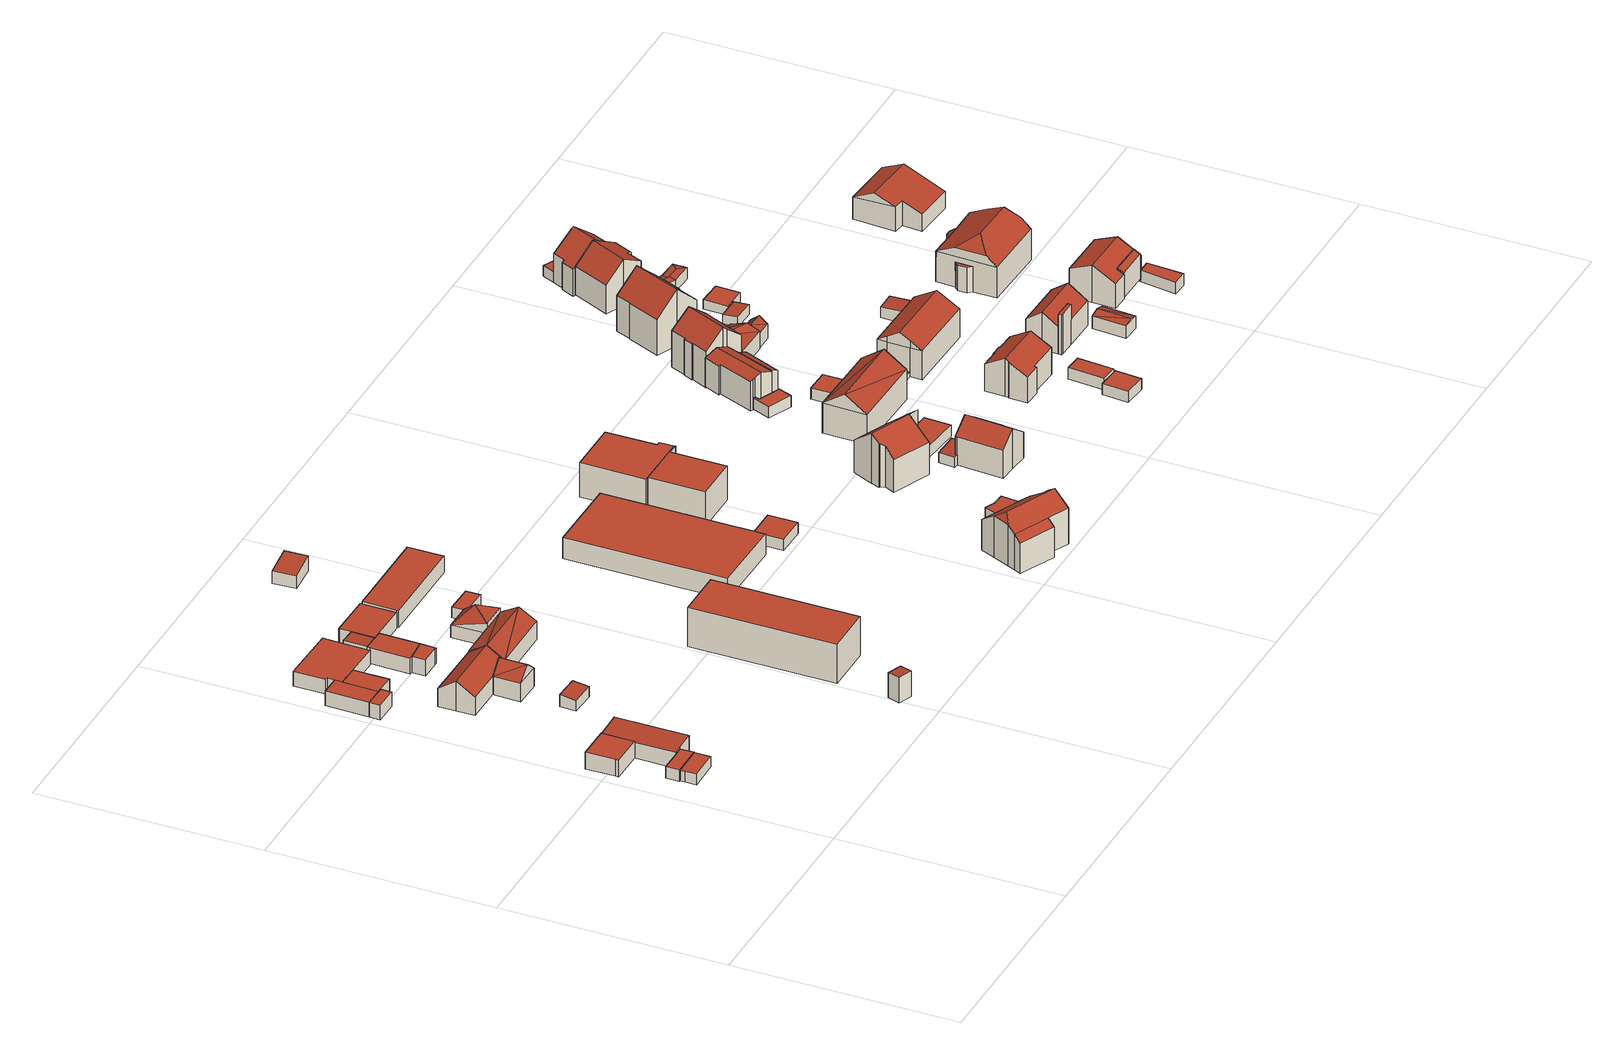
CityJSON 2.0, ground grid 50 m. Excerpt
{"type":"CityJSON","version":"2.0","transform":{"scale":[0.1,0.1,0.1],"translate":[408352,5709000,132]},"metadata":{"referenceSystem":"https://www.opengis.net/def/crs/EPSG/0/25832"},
"CityObjects":{
"building1":{"type":"Building","attributes":{"Gemeindeschluessel":"05978036","Geometrietyp2DReferenz":"3000","function":"31001_2460","roofType":"1000","measuredHeight":2.47},"geometry":[{"type":"MultiSurface","lod":"2","boundaries":[[[0,1,2,3]],[[1,4,5,2]],[[4,6,7,5]],[[6,8,9,7]],[[8,0,3,9]],[[8,6,4,1,0]],[[3,2,5,7,9]]],"semantics":{"surfaces":[{"type":"WallSurface"},{"type":"RoofSurface"},{"type":"GroundSurface"}],"values":[0,0,0,0,0,1,2]}}]},
"building2":{"type":"Building","attributes":{"Gemeindeschluessel":"05978036","Geometrietyp2DReferenz":"3000","function":"31001_2460","roofType":"1000","measuredHeight":2.62},"geometry":[{"type":"MultiSurface","lod":"2","boundaries":[[[10,11,12,13]],[[11,14,15,12]],[[14,16,17,15]],[[16,18,19,17]],[[18,10,13,19]],[[18,16,14,11,10]],[[13,12,15,17,19]]],"semantics":{"surfaces":[{"type":"WallSurface"},{"type":"RoofSurface"},{"type":"GroundSurface"}],"values":[0,0,0,0,0,1,2]}}]},
"building3":{"type":"Building","attributes":{"Gemeindeschluessel":"05978036","Geometrietyp2DReferenz":"3000","function":"31001_1000"},"children":["building3-1","building3-2"]},
"building3-1":{"type":"BuildingPart","attributes":{"roofType":"1000","measuredHeight":3.92},"parents":["building3"],"geometry":[{"type":"MultiSurface","lod":"2","boundaries":[[[20,21,22,23,24]],[[21,25,26,22]],[[25,27,28,26]],[[27,29,30,31,28]],[[27,25,21,20,29]],[[31,23,22,26,28]],[[24,30,29,20]],[[24,23,31,30]]],"semantics":{"surfaces":[{"type":"WallSurface"},{"type":"RoofSurface"},{"type":"GroundSurface"},{"type":"ClosureSurface"}],"values":[0,0,0,0,1,2,0,3]}}]},
"building3-2":{"type":"BuildingPart","attributes":{"roofType":"2100","measuredHeight":4.04},"parents":["building3"],"geometry":[{"type":"MultiSurface","lod":"2","boundaries":[[[32,33,34,35]],[[33,36,37,34]],[[36,38,39,37]],[[38,24,23,39]],[[30,32,35,31]],[[30,24,38,36,33,32]],[[35,34,37,39,23,31]],[[31,23,24,30]]],"semantics":{"surfaces":[{"type":"WallSurface"},{"type":"RoofSurface"},{"type":"GroundSurface"},{"type":"ClosureSurface"}],"values":[0,0,0,0,0,1,2,3]}}]},
"building4":{"type":"Building","attributes":{"Gemeindeschluessel":"05978036","Geometrietyp2DReferenz":"3000","function":"31001_2460","roofType":"2100","measuredHeight":2.76},"geometry":[{"type":"MultiSurface","lod":"2","boundaries":[[[40,41,42,43]],[[41,44,45,42]],[[44,46,47,45]],[[46,40,43,47]],[[46,44,41,40]],[[43,42,45,47]]],"semantics":{"surfaces":[{"type":"WallSurface"},{"type":"RoofSurface"},{"type":"GroundSurface"}],"values":[0,0,0,0,1,2]}}]},
"building5":{"type":"Building","attributes":{"Gemeindeschluessel":"05978036","Geometrietyp2DReferenz":"3000","function":"31001_1000"},"children":["building5-1","building5-2"]},
"building5-1":{"type":"BuildingPart","attributes":{"roofType":"3100","measuredHeight":6.87},"parents":["building5"],"geometry":[{"type":"MultiSurface","lod":"2","boundaries":[[[48,49,50,51]],[[49,52,53,50]],[[52,54,55,53]],[[54,56,57,55]],[[56,58,59,57]],[[60,48,51,61]],[[56,54,52,49]],[[49,48,60,58,56]],[[51,50,53,55,57,59,61]],[[60,61,59,58]]],"semantics":{"surfaces":[{"type":"WallSurface"},{"type":"RoofSurface"},{"type":"GroundSurface"},{"type":"ClosureSurface"}],"values":[0,0,0,0,0,0,1,1,2,3]}}]},
"building5-2":{"type":"BuildingPart","attributes":{"roofType":"3100","measuredHeight":6.9},"parents":["building5"],"geometry":[{"type":"MultiSurface","lod":"2","boundaries":[[[62,63,64,59,58]],[[63,65,66,64]],[[65,67,60,61,66]],[[65,63,68]],[[62,67,69]],[[69,63,62]],[[63,69,68]],[[67,68,69]],[[68,67,65]],[[59,64,66,61]],[[58,60,67,62]],[[58,59,61,60]]],"semantics":{"surfaces":[{"type":"WallSurface"},{"type":"RoofSurface"},{"type":"GroundSurface"},{"type":"ClosureSurface"}],"values":[0,0,0,0,0,1,1,1,1,2,0,3]}}]},
"building6":{"type":"Building","attributes":{"Gemeindeschluessel":"05978036","Geometrietyp2DReferenz":"3000","function":"31001_1000"},"children":["building6-1","building6-2","building6-3","building6-4"]},
"building6-1":{"type":"BuildingPart","attributes":{"roofType":"1000","measuredHeight":3.43},"parents":["building6"],"geometry":[{"type":"MultiSurface","lod":"2","boundaries":[[[70,71,72,73]],[[71,74,75,72]],[[76,77,74,71,70]],[[73,72,75,78,79]],[[78,75,74,77]],[[79,78,77,76]],[[73,79,76,70]]],"semantics":{"surfaces":[{"type":"WallSurface"},{"type":"RoofSurface"},{"type":"GroundSurface"},{"type":"ClosureSurface"}],"values":[0,0,1,2,3,3,3]}}]},
"building6-2":{"type":"BuildingPart","attributes":{"roofType":"1000","measuredHeight":3.48},"parents":["building6"],"geometry":[{"type":"MultiSurface","lod":"2","boundaries":[[[80,81,75,74]],[[80,82,83,81]],[[82,84,85,83]],[[84,82,80,74]],[[75,81,83,85,78]],[[77,84,74]],[[74,75,78,77]],[[78,85,84,77]]],"semantics":{"surfaces":[{"type":"WallSurface"},{"type":"RoofSurface"},{"type":"GroundSurface"},{"type":"ClosureSurface"}],"values":[0,0,0,1,2,0,3,3]}}]},
"building6-3":{"type":"BuildingPart","attributes":{"roofType":"1000","measuredHeight":3.46},"parents":["building6"],"geometry":[{"type":"MultiSurface","lod":"2","boundaries":[[[84,86,87,85]],[[86,88,89,87]],[[88,86,84,77]],[[78,85,87,89,79]],[[78,77,84,85]],[[76,88,77]],[[77,78,79,76]],[[79,89,88,76]]],"semantics":{"surfaces":[{"type":"WallSurface"},{"type":"RoofSurface"},{"type":"GroundSurface"},{"type":"ClosureSurface"}],"values":[0,0,1,2,3,0,3,3]}}]},
"building6-4":{"type":"BuildingPart","attributes":{"roofType":"1000","measuredHeight":3.44},"parents":["building6"],"geometry":[{"type":"MultiSurface","lod":"2","boundaries":[[[88,90,91,89]],[[90,92,93,91]],[[92,94,95,93]],[[94,96,97,95]],[[96,98,99,97]],[[98,100,101,99]],[[100,70,73,101]],[[76,70,100,98,96,94,92,90,88]],[[89,91,93,95,97,99,101,73,79]],[[76,79,73,70]],[[79,76,88,89]]],"semantics":{"surfaces":[{"type":"WallSurface"},{"type":"RoofSurface"},{"type":"GroundSurface"},{"type":"ClosureSurface"}],"values":[0,0,0,0,0,0,0,1,2,3,3]}}]},
"building7":{"type":"Building","attributes":{"Gemeindeschluessel":"05978036","Geometrietyp2DReferenz":"3000","function":"31001_9998","roofType":"2100","measuredHeight":6},"geometry":[{"type":"MultiSurface","lod":"2","boundaries":[[[102,103,104,105]],[[103,106,107,104]],[[106,108,109,107]],[[108,102,105,109]],[[108,106,103,102]],[[105,104,107,109]]],"semantics":{"surfaces":[{"type":"WallSurface"},{"type":"RoofSurface"},{"type":"GroundSurface"}],"values":[0,0,0,0,1,2]}}]},
"building8":{"type":"Building","attributes":{"Gemeindeschluessel":"05978036","Geometrietyp2DReferenz":"3000","function":"31001_1000"},"children":["building8-1","building8-2","building8-3","building8-4"]},
"building8-1":{"type":"BuildingPart","attributes":{"roofType":"1000","measuredHeight":3.66},"parents":["building8"],"geometry":[{"type":"MultiSurface","lod":"2","boundaries":[[[110,111,112,113]],[[114,115,116,117]],[[114,118,119,115]],[[118,120,121,119]],[[120,118,114,117,111,110,122,123]],[[113,112,116,115,119,121,124]],[[117,116,112,111]],[[125,123,122]],[[124,121,120,123,125]],[[113,124,125,122,110]]],"semantics":{"surfaces":[{"type":"WallSurface"},{"type":"RoofSurface"},{"type":"GroundSurface"},{"type":"ClosureSurface"}],"values":[0,0,0,0,1,2,3,0,3,3]}}]},
"building8-2":{"type":"BuildingPart","attributes":{"roofType":"2100","measuredHeight":3.72},"parents":["building8"],"geometry":[{"type":"MultiSurface","lod":"2","boundaries":[[[126,127,128,121,120]],[[127,129,130,128]],[[129,127,126,123,125]],[[124,121,128,130]],[[120,123,126]],[[121,124,125,123,120]],[[124,130,129,125]]],"semantics":{"surfaces":[{"type":"WallSurface"},{"type":"RoofSurface"},{"type":"GroundSurface"},{"type":"ClosureSurface"}],"values":[0,0,1,2,0,3,3]}}]},
"building8-3":{"type":"BuildingPart","attributes":{"roofType":"1000","measuredHeight":3.66},"parents":["building8"],"geometry":[{"type":"MultiSurface","lod":"2","boundaries":[[[131,132,133,134]],[[132,135,136,133]],[[135,137,138,136]],[[137,110,113,138]],[[139,131,134,130,129]],[[139,122,110,137,135,132,131]],[[134,133,136,138,113,124,130]],[[110,122,125,124,113]],[[129,125,122,139]],[[129,130,124,125]]],"semantics":{"surfaces":[{"type":"WallSurface"},{"type":"RoofSurface"},{"type":"GroundSurface"},{"type":"ClosureSurface"}],"values":[0,0,0,0,0,1,2,3,0,3]}}]},
"building8-4":{"type":"BuildingPart","attributes":{"roofType":"1000","measuredHeight":3.63},"parents":["building8"],"geometry":[{"type":"MultiSurface","lod":"2","boundaries":[[[140,141,142,143]],[[141,144,145,142]],[[144,117,116,145]],[[111,140,143,112]],[[111,117,144,141,140]],[[143,142,145,116,112]],[[112,116,117,111]]],"semantics":{"surfaces":[{"type":"WallSurface"},{"type":"RoofSurface"},{"type":"GroundSurface"},{"type":"ClosureSurface"}],"values":[0,0,0,0,1,2,3]}}]},
"building9":{"type":"Building","attributes":{"Gemeindeschluessel":"05978036","Geometrietyp2DReferenz":"3000","function":"31001_1000"},"children":["building9-1","building9-2"]},
"building9-1":{"type":"BuildingPart","attributes":{"roofType":"4000","measuredHeight":6.93},"parents":["building9"],"geometry":[{"type":"MultiSurface","lod":"2","boundaries":[[[146,147,148,149]],[[147,150,151,148]],[[152,153,154,155]],[[153,146,149,154]],[[146,153,156]],[[157,158,146,156]],[[157,156,159]],[[153,159,156]],[[152,160,159,153]],[[147,158,157,161,150]],[[146,158,147]],[[149,148,151,155,154]],[[155,151,150,152]],[[159,160,161,157]],[[150,161,160,152]]],"semantics":{"surfaces":[{"type":"WallSurface"},{"type":"RoofSurface"},{"type":"GroundSurface"},{"type":"ClosureSurface"}],"values":[0,0,0,0,1,1,1,1,0,0,0,2,3,0,3]}}]},
"building9-2":{"type":"BuildingPart","attributes":{"roofType":"3100","measuredHeight":6.57},"parents":["building9"],"geometry":[{"type":"MultiSurface","lod":"2","boundaries":[[[161,162,163,151,150]],[[162,164,165,163]],[[164,166,167,165]],[[166,160,152,155,167]],[[168,169,161]],[[161,160,166,168]],[[164,162,169]],[[169,168,164]],[[161,169,162]],[[164,168,166]],[[155,151,163,165,167]],[[150,151,155,152]],[[150,152,160,161]]],"semantics":{"surfaces":[{"type":"WallSurface"},{"type":"RoofSurface"},{"type":"GroundSurface"},{"type":"ClosureSurface"}],"values":[0,0,0,0,1,1,1,1,0,0,2,3,3]}}]},
"building10":{"type":"Building","attributes":{"Gemeindeschluessel":"05978036","Geometrietyp2DReferenz":"3000","function":"31001_1000","roofType":"1000","measuredHeight":9.23},"geometry":[{"type":"MultiSurface","lod":"2","boundaries":[[[170,171,172,173]],[[171,174,175,172]],[[174,176,177,175]],[[176,170,173,177]],[[176,174,171,170]],[[173,172,175,177]]],"semantics":{"surfaces":[{"type":"WallSurface"},{"type":"RoofSurface"},{"type":"GroundSurface"}],"values":[0,0,0,0,1,2]}}]},
"building11":{"type":"Building","attributes":{"Gemeindeschluessel":"05978036","Geometrietyp2DReferenz":"3000","function":"31001_2460","roofType":"1000","measuredHeight":2.52},"geometry":[{"type":"MultiSurface","lod":"2","boundaries":[[[178,179,180,181]],[[179,182,183,180]],[[182,184,185,183]],[[184,186,187,185]],[[186,178,181,187]],[[186,184,182,179,178]],[[181,180,183,185,187]]],"semantics":{"surfaces":[{"type":"WallSurface"},{"type":"RoofSurface"},{"type":"GroundSurface"}],"values":[0,0,0,0,0,1,2]}}]},
"building12":{"type":"Building","attributes":{"Gemeindeschluessel":"05978036","Geometrietyp2DReferenz":"3000","function":"31001_1000","roofType":"1000","measuredHeight":3.89},"geometry":[{"type":"MultiSurface","lod":"2","boundaries":[[[188,189,190,191]],[[189,192,193,190]],[[192,194,195,193]],[[194,196,197,195]],[[196,188,191,197]],[[196,194,192,189,188]],[[191,190,193,195,197]]],"semantics":{"surfaces":[{"type":"WallSurface"},{"type":"RoofSurface"},{"type":"GroundSurface"}],"values":[0,0,0,0,0,1,2]}}]},
"building13":{"type":"Building","attributes":{"Gemeindeschluessel":"05978036","Geometrietyp2DReferenz":"3000","function":"31001_2500","roofType":"2100","measuredHeight":3.65},"geometry":[{"type":"MultiSurface","lod":"2","boundaries":[[[198,199,200,201]],[[199,202,203,200]],[[202,204,205,203]],[[204,198,201,205]],[[204,202,199,198]],[[201,200,203,205]]],"semantics":{"surfaces":[{"type":"WallSurface"},{"type":"RoofSurface"},{"type":"GroundSurface"}],"values":[0,0,0,0,1,2]}}]},
"building14":{"type":"Building","attributes":{"Gemeindeschluessel":"05978036","Geometrietyp2DReferenz":"3000","function":"31001_1000","roofType":"1000","measuredHeight":4.84},"geometry":[{"type":"MultiSurface","lod":"2","boundaries":[[[206,207,208,209]],[[207,210,211,208]],[[210,212,213,211]],[[212,206,209,213]],[[212,210,207,206]],[[209,208,211,213]]],"semantics":{"surfaces":[{"type":"WallSurface"},{"type":"RoofSurface"},{"type":"GroundSurface"}],"values":[0,0,0,0,1,2]}}]},
"building15":{"type":"Building","attributes":{"Gemeindeschluessel":"05978036","Geometrietyp2DReferenz":"3000","function":"31001_2460","roofType":"1000","measuredHeight":2.6},"geometry":[{"type":"MultiSurface","lod":"2","boundaries":[[[214,215,216,217]],[[215,218,219,216]],[[218,220,221,219]],[[220,214,217,221]],[[220,218,215,214]],[[217,216,219,221]]],"semantics":{"surfaces":[{"type":"WallSurface"},{"type":"RoofSurface"},{"type":"GroundSurface"}],"values":[0,0,0,0,1,2]}}]},
"building16":{"type":"Building","attributes":{"Gemeindeschluessel":"05978036","Geometrietyp2DReferenz":"3000","function":"31001_1000"},"children":["building16-1","building16-2"]},
"building16-1":{"type":"BuildingPart","attributes":{"roofType":"2100","measuredHeight":8.38},"parents":["building16"],"geometry":[{"type":"MultiSurface","lod":"2","boundaries":[[[222,223,224,225]],[[226,227,228,229]],[[227,222,225,228]],[[227,226,223,222]],[[225,224,229,228]],[[226,229,224,223]]],"semantics":{"surfaces":[{"type":"WallSurface"},{"type":"RoofSurface"},{"type":"GroundSurface"},{"type":"ClosureSurface"}],"values":[0,0,0,1,2,3]}}]},
"building16-2":{"type":"BuildingPart","attributes":{"roofType":"9999","measuredHeight":11.15},"parents":["building16"],"geometry":[{"type":"MultiSurface","lod":"2","boundaries":[[[230,231,232,233]],[[231,234,235,232]],[[234,236,237,235]],[[236,238,239,237]],[[238,240,241,239]],[[240,242,243,241]],[[242,244,245,243]],[[244,226,229,245]],[[246,247,224,223]],[[246,248,249,247]],[[248,250,251,249]],[[250,252,253,251]],[[252,230,233,253]],[[248,246,254]],[[246,223,226,244,242,254]],[[242,240,238,236,234,231,230,252,250,248,254]],[[233,232,235,237,239,241,243,245,229,224,247,249,251,253]],[[223,224,229,226]]],"semantics":{"surfaces":[{"type":"WallSurface"},{"type":"RoofSurface"},{"type":"GroundSurface"},{"type":"ClosureSurface"}],"values":[0,0,0,0,0,0,0,0,0,0,0,0,0,1,1,1,2,3]}}]},
"building17":{"type":"Building","attributes":{"Gemeindeschluessel":"05978036","Geometrietyp2DReferenz":"3000","function":"31001_2460","roofType":"1000","measuredHeight":2.71},"geometry":[{"type":"MultiSurface","lod":"2","boundaries":[[[255,256,257,258]],[[256,259,260,257]],[[259,261,262,260]],[[261,263,264,262]],[[263,255,258,264]],[[263,261,259,256,255]],[[258,257,260,262,264]]],"semantics":{"surfaces":[{"type":"WallSurface"},{"type":"RoofSurface"},{"type":"GroundSurface"}],"values":[0,0,0,0,0,1,2]}}]},
"building18":{"type":"Building","attributes":{"Gemeindeschluessel":"05978036","Geometrietyp2DReferenz":"3000","function":"31001_2000"},"children":["building18-1","building18-2"]},
"building18-1":{"type":"BuildingPart","attributes":{"roofType":"1000","measuredHeight":8.06},"parents":["building18"],"geometry":[{"type":"MultiSurface","lod":"2","boundaries":[[[265,266,267,268]],[[266,269,270,267]],[[269,271,272,270]],[[271,273,274,272]],[[273,275,276,274]],[[273,271,269,266,265,275]],[[276,268,267,270,272,274]],[[268,276,275,265]]],"semantics":{"surfaces":[{"type":"WallSurface"},{"type":"RoofSurface"},{"type":"GroundSurface"},{"type":"ClosureSurface"}],"values":[0,0,0,0,0,1,2,3]}}]},
"building18-2":{"type":"BuildingPart","attributes":{"roofType":"1000","measuredHeight":8.06},"parents":["building18"],"geometry":[{"type":"MultiSurface","lod":"2","boundaries":[[[277,278,276,275]],[[277,279,280,278]],[[279,281,282,280]],[[281,283,284,282]],[[283,285,286,284]],[[285,265,268,286]],[[285,283,281,279,277,275,265]],[[268,276,278,280,282,284,286]],[[275,276,268,265]]],"semantics":{"surfaces":[{"type":"WallSurface"},{"type":"RoofSurface"},{"type":"GroundSurface"},{"type":"ClosureSurface"}],"values":[0,0,0,0,0,0,1,2,3]}}]},
"building19":{"type":"Building","attributes":{"Gemeindeschluessel":"05978036","Geometrietyp2DReferenz":"3000","function":"31001_1000"},"children":["building19-1","building19-2"]},
"building19-1":{"type":"BuildingPart","attributes":{"roofType":"3100","measuredHeight":11.64},"parents":["building19"],"geometry":[{"type":"MultiSurface","lod":"2","boundaries":[[[287,288,289,290,291]],[[288,292,293,289]],[[292,294,295,293]],[[294,296,297,295]],[[296,298,299,297]],[[298,300,301,299]],[[300,302,303,301]],[[302,304,305,303]],[[304,306,307,308,305]],[[302,300,298,296,294,292,288]],[[288,287,306,304,302]],[[290,289,293,295,297,299,301,303,305,308]],[[291,307,306,287]],[[291,290,308,307]]],"semantics":{"surfaces":[{"type":"WallSurface"},{"type":"RoofSurface"},{"type":"GroundSurface"},{"type":"ClosureSurface"}],"values":[0,0,0,0,0,0,0,0,0,1,1,2,0,3]}}]},
"building19-2":{"type":"BuildingPart","attributes":{"roofType":"2100","measuredHeight":10.87},"parents":["building19"],"geometry":[{"type":"MultiSurface","lod":"2","boundaries":[[[309,310,311,312]],[[310,291,290,311]],[[307,309,312,308]],[[307,291,310,309]],[[312,311,290,308]],[[307,308,290,291]]],"semantics":{"surfaces":[{"type":"WallSurface"},{"type":"RoofSurface"},{"type":"GroundSurface"},{"type":"ClosureSurface"}],"values":[0,0,0,1,2,3]}}]},
"building20":{"type":"Building","attributes":{"Gemeindeschluessel":"05978036","Geometrietyp2DReferenz":"3000","function":"31001_1000","roofType":"3100","measuredHeight":9.36},"geometry":[{"type":"MultiSurface","lod":"2","boundaries":[[[313,314,315,316]],[[314,317,318,315]],[[317,319,320,318]],[[319,321,322,320]],[[321,323,324,322]],[[323,325,326,324]],[[325,327,328,326]],[[327,329,330,328]],[[329,331,332,330]],[[331,313,316,332]],[[327,325,323,321,319,317,314]],[[314,313,331,329,327]],[[316,315,318,320,322,324,326,328,330,332]]],"semantics":{"surfaces":[{"type":"WallSurface"},{"type":"RoofSurface"},{"type":"GroundSurface"}],"values":[0,0,0,0,0,0,0,0,0,0,1,1,2]}}]},
"building21":{"type":"Building","attributes":{"Gemeindeschluessel":"05978036","Geometrietyp2DReferenz":"3000","function":"31001_2460","roofType":"2100","measuredHeight":2.54},"geometry":[{"type":"MultiSurface","lod":"2","boundaries":[[[333,334,335,332]],[[334,336,337,335]],[[336,338,339,337]],[[338,340,318,339]],[[340,341,316,318]],[[341,333,332,316]],[[341,340,338,336,334,333]],[[332,335,337,339,318,316]]],"semantics":{"surfaces":[{"type":"WallSurface"},{"type":"RoofSurface"},{"type":"GroundSurface"}],"values":[0,0,0,0,0,0,1,2]}}]},
"building22":{"type":"Building","attributes":{"Gemeindeschluessel":"05978036","Geometrietyp2DReferenz":"3000","function":"31001_2460","roofType":"1000","measuredHeight":2.72},"geometry":[{"type":"MultiSurface","lod":"2","boundaries":[[[342,343,344,345]],[[343,346,347,344]],[[346,348,349,347]],[[348,350,351,349]],[[350,342,345,351]],[[350,348,346,343,342]],[[345,344,347,349,351]]],"semantics":{"surfaces":[{"type":"WallSurface"},{"type":"RoofSurface"},{"type":"GroundSurface"}],"values":[0,0,0,0,0,1,2]}}]},
"building23":{"type":"Building","attributes":{"Gemeindeschluessel":"05978036","Geometrietyp2DReferenz":"3000","function":"31001_1000","roofType":"3100","measuredHeight":10.37},"geometry":[{"type":"MultiSurface","lod":"2","boundaries":[[[352,353,354,355]],[[353,356,357,354]],[[356,358,359,357]],[[358,352,355,359]],[[356,353,360]],[[352,358,361]],[[352,360,353]],[[360,352,361]],[[361,356,360]],[[356,361,358]],[[355,354,357,359]]],"semantics":{"surfaces":[{"type":"WallSurface"},{"type":"RoofSurface"},{"type":"GroundSurface"}],"values":[0,0,0,0,0,0,1,1,1,1,2]}}]},
"building24":{"type":"Building","attributes":{"Gemeindeschluessel":"05978036","Geometrietyp2DReferenz":"3000","function":"31001_2460","roofType":"1000","measuredHeight":2.6},"geometry":[{"type":"MultiSurface","lod":"2","boundaries":[[[362,363,364,365]],[[363,366,367,364]],[[366,368,369,367]],[[368,370,371,369]],[[370,372,373,371]],[[372,362,365,373]],[[372,370,368,366,363,362]],[[365,364,367,369,371,373]]],"semantics":{"surfaces":[{"type":"WallSurface"},{"type":"RoofSurface"},{"type":"GroundSurface"}],"values":[0,0,0,0,0,0,1,2]}}]},
"building25":{"type":"Building","attributes":{"Gemeindeschluessel":"05978036","Geometrietyp2DReferenz":"3000","function":"31001_1000"},"children":["building25-1","building25-2"]},
"building25-1":{"type":"BuildingPart","attributes":{"roofType":"3100","measuredHeight":7.83},"parents":["building25"],"geometry":[{"type":"MultiSurface","lod":"2","boundaries":[[[374,375,376,377]],[[375,378,379,376]],[[378,380,381,379]],[[380,382,383,381]],[[382,384,385,383]],[[384,386,387,385]],[[386,388,389,387]],[[388,390,391,389]],[[390,392,393,391]],[[392,394,395,393]],[[394,396,397,395]],[[392,390,388,386,384,382,380,378,375]],[[375,374,396,394,392]],[[377,376,379,381,383,385,387,389,391,393,395,397]],[[377,397,396,374]]],"semantics":{"surfaces":[{"type":"WallSurface"},{"type":"RoofSurface"},{"type":"GroundSurface"},{"type":"ClosureSurface"}],"values":[0,0,0,0,0,0,0,0,0,0,0,1,1,2,3]}}]},
"building25-2":{"type":"BuildingPart","attributes":{"roofType":"2100","measuredHeight":7.03},"parents":["building25"],"geometry":[{"type":"MultiSurface","lod":"2","boundaries":[[[398,399,400,397,396]],[[399,401,402,400]],[[401,403,404,402]],[[403,405,406,404]],[[405,407,374,377,406]],[[407,405,403,401,399,398]],[[397,400,402,404,406,377]],[[396,374,407,398]],[[396,397,377,374]]],"semantics":{"surfaces":[{"type":"WallSurface"},{"type":"RoofSurface"},{"type":"GroundSurface"},{"type":"ClosureSurface"}],"values":[0,0,0,0,0,1,2,0,3]}}]},
"building26":{"type":"Building","attributes":{"Gemeindeschluessel":"05978036","Geometrietyp2DReferenz":"3000","function":"31001_2460","roofType":"1000","measuredHeight":2.58},"geometry":[{"type":"MultiSurface","lod":"2","boundaries":[[[408,409,410,411]],[[409,412,413,410]],[[412,414,415,413]],[[414,408,411,415]],[[414,412,409,408]],[[411,410,413,415]]],"semantics":{"surfaces":[{"type":"WallSurface"},{"type":"RoofSurface"},{"type":"GroundSurface"}],"values":[0,0,0,0,1,2]}}]},
"building27":{"type":"Building","attributes":{"Gemeindeschluessel":"05978036","Geometrietyp2DReferenz":"3000","function":"31001_1000","roofType":"3100","measuredHeight":12.1},"geometry":[{"type":"MultiSurface","lod":"2","boundaries":[[[416,417,418,419]],[[417,420,421,418]],[[420,422,423,421]],[[422,424,425,423]],[[424,426,427,425]],[[426,428,429,427]],[[428,430,431,429]],[[430,432,433,431]],[[432,434,435,433]],[[434,436,437,435]],[[436,438,439,437]],[[438,416,419,439]],[[434,432,430,428,426,424,422,420]],[[420,417,416,438,436,434]],[[419,418,421,423,425,427,429,431,433,435,437,439]]],"semantics":{"surfaces":[{"type":"WallSurface"},{"type":"RoofSurface"},{"type":"GroundSurface"}],"values":[0,0,0,0,0,0,0,0,0,0,0,0,1,1,2]}}]},
"building28":{"type":"Building","attributes":{"Gemeindeschluessel":"05978036","Geometrietyp2DReferenz":"3000","function":"31001_2460","roofType":"1000","measuredHeight":2.6},"geometry":[{"type":"MultiSurface","lod":"2","boundaries":[[[440,441,442,443]],[[441,444,445,442]],[[444,446,447,445]],[[446,448,449,447]],[[448,440,443,449]],[[448,446,444,441,440]],[[443,442,445,447,449]]],"semantics":{"surfaces":[{"type":"WallSurface"},{"type":"RoofSurface"},{"type":"GroundSurface"}],"values":[0,0,0,0,0,1,2]}}]},
"building29":{"type":"Building","attributes":{"Gemeindeschluessel":"05978036","Geometrietyp2DReferenz":"3000","function":"31001_1000","roofType":"3100","measuredHeight":8.87},"geometry":[{"type":"MultiSurface","lod":"2","boundaries":[[[450,451,452,453]],[[451,454,455,452]],[[454,456,457,455]],[[456,458,459,457]],[[458,460,461,459]],[[460,462,463,461]],[[462,464,465,463]],[[464,466,467,465]],[[466,468,469,467]],[[468,470,471,469]],[[470,472,473,471]],[[472,474,475,473]],[[474,476,477,475]],[[476,450,453,477]],[[472,470,468,466,464,462,460,458]],[[458,456,454,451,450,476,474,472]],[[453,452,455,457,459,461,463,465,467,469,471,473,475,477]]],"semantics":{"surfaces":[{"type":"WallSurface"},{"type":"RoofSurface"},{"type":"GroundSurface"}],"values":[0,0,0,0,0,0,0,0,0,0,0,0,0,0,1,1,2]}}]},
"building30":{"type":"Building","attributes":{"Gemeindeschluessel":"05978036","Geometrietyp2DReferenz":"3000","function":"31001_2460","roofType":"1000","measuredHeight":2.65},"geometry":[{"type":"MultiSurface","lod":"2","boundaries":[[[478,479,480,481]],[[479,482,483,480]],[[482,484,485,483]],[[484,478,481,485]],[[484,482,479,478]],[[481,480,483,485]]],"semantics":{"surfaces":[{"type":"WallSurface"},{"type":"RoofSurface"},{"type":"GroundSurface"}],"values":[0,0,0,0,1,2]}}]},
"building31":{"type":"Building","attributes":{"Gemeindeschluessel":"05978036","Geometrietyp2DReferenz":"3000","function":"31001_1000","roofType":"5000","measuredHeight":5.41},"geometry":[{"type":"MultiSurface","lod":"2","boundaries":[[[486,487,488,439]],[[487,489,490,488]],[[489,491,492,490]],[[491,493,494,492]],[[493,495,496,494]],[[495,497,419,496]],[[497,486,439,419]],[[487,486,489]],[[489,498,499,491]],[[486,498,489]],[[498,486,500]],[[500,495,498]],[[495,500,497]],[[493,499,498,495]],[[491,499,493]],[[497,500,486]],[[439,488,490,492,494,496,419]]],"semantics":{"surfaces":[{"type":"WallSurface"},{"type":"RoofSurface"},{"type":"GroundSurface"}],"values":[0,0,0,0,0,0,0,1,1,1,1,1,1,0,0,0,2]}}]},
"building32":{"type":"Building","attributes":{"Gemeindeschluessel":"05978036","Geometrietyp2DReferenz":"3000","function":"31001_1000"},"children":["building32-1","building32-2"]},
"building32-1":{"type":"BuildingPart","attributes":{"roofType":"3100","measuredHeight":9.65},"parents":["building32"],"geometry":[{"type":"MultiSurface","lod":"2","boundaries":[[[501,502,503,504,505]],[[506,507,508,509,510]],[[507,511,512,508]],[[511,513,514,512]],[[513,501,505,514]],[[501,513,515,516,517]],[[511,507,518,516,515]],[[506,518,507]],[[502,517,516,518,506]],[[501,517,502]],[[515,513,511]],[[505,504,509,508,512,514]],[[510,503,502,506]],[[510,509,504,503]]],"semantics":{"surfaces":[{"type":"WallSurface"},{"type":"RoofSurface"},{"type":"GroundSurface"},{"type":"ClosureSurface"}],"values":[0,0,0,0,0,1,1,0,0,0,0,2,0,3]}}]},
"building32-2":{"type":"BuildingPart","attributes":{"roofType":"1000","measuredHeight":1.08},"parents":["building32"],"geometry":[{"type":"MultiSurface","lod":"2","boundaries":[[[519,510,509,520]],[[503,521,522,504]],[[521,519,520,522]],[[521,503,510,519]],[[520,509,504,522]],[[504,509,510,503]]],"semantics":{"surfaces":[{"type":"WallSurface"},{"type":"RoofSurface"},{"type":"GroundSurface"},{"type":"ClosureSurface"}],"values":[0,0,0,1,2,3]}}]},
"building33":{"type":"Building","attributes":{"Gemeindeschluessel":"05978036","Geometrietyp2DReferenz":"3000","function":"31001_1310","roofType":"3100","measuredHeight":4.95},"geometry":[{"type":"MultiSurface","lod":"2","boundaries":[[[523,524,525,526]],[[524,527,528,525]],[[527,529,530,528]],[[529,523,526,530]],[[527,524,531]],[[523,529,532]],[[523,531,524]],[[531,523,532]],[[532,527,531]],[[527,532,529]],[[526,525,528,530]]],"semantics":{"surfaces":[{"type":"WallSurface"},{"type":"RoofSurface"},{"type":"GroundSurface"}],"values":[0,0,0,0,0,0,1,1,1,1,2]}}]},
"building34":{"type":"Building","attributes":{"Gemeindeschluessel":"05978036","Geometrietyp2DReferenz":"3000","function":"31001_1000","roofType":"3100","measuredHeight":13.16},"geometry":[{"type":"MultiSurface","lod":"2","boundaries":[[[533,534,535,536]],[[534,537,538,535]],[[537,539,540,538]],[[539,541,542,540]],[[541,543,544,542]],[[543,545,546,544]],[[545,547,548,546]],[[547,549,550,548]],[[549,551,552,550]],[[551,533,536,552]],[[547,545,543,541,539,537]],[[537,534,533,551,549,547]],[[536,535,538,540,542,544,546,548,550,552]]],"semantics":{"surfaces":[{"type":"WallSurface"},{"type":"RoofSurface"},{"type":"GroundSurface"}],"values":[0,0,0,0,0,0,0,0,0,0,1,1,2]}}]},
"building35":{"type":"Building","attributes":{"Gemeindeschluessel":"05978036","Geometrietyp2DReferenz":"3000","function":"31001_2460","roofType":"2100","measuredHeight":2.47},"geometry":[{"type":"MultiSurface","lod":"2","boundaries":[[[553,554,555,556]],[[554,557,558,555]],[[557,559,560,558]],[[559,553,556,560]],[[559,557,554,553]],[[556,555,558,560]]],"semantics":{"surfaces":[{"type":"WallSurface"},{"type":"RoofSurface"},{"type":"GroundSurface"}],"values":[0,0,0,0,1,2]}}]},
"building36":{"type":"Building","attributes":{"Gemeindeschluessel":"05978036","Geometrietyp2DReferenz":"3000","function":"31001_1000"},"children":["building36-1","building36-2"]},
"building36-1":{"type":"BuildingPart","attributes":{"roofType":"3100","measuredHeight":8.7},"parents":["building36"],"geometry":[{"type":"MultiSurface","lod":"2","boundaries":[[[561,562,563,564]],[[562,565,566,563]],[[565,567,568,566]],[[567,569,570,568]],[[569,571,572,570]],[[571,573,574,572]],[[569,567,565,562]],[[562,561,575,573,571,569]],[[576,564,563,566,568,570,572,574]],[[564,576,575,561]],[[576,574,573,575]]],"semantics":{"surfaces":[{"type":"WallSurface"},{"type":"RoofSurface"},{"type":"GroundSurface"},{"type":"ClosureSurface"}],"values":[0,0,0,0,0,0,1,1,2,3,3]}}]},
"building36-2":{"type":"BuildingPart","attributes":{"roofType":"9999","measuredHeight":9.28},"parents":["building36"],"geometry":[{"type":"MultiSurface","lod":"2","boundaries":[[[577,578,579,580,581]],[[581,580,582,583]],[[580,579,561,564,582]],[[575,561,579,578]],[[573,575,578,577]],[[577,581,583,574,573]],[[575,576,564,561]],[[573,574,576,575]],[[583,582,564,576,574]]],"semantics":{"surfaces":[{"type":"RoofSurface"},{"type":"WallSurface"},{"type":"GroundSurface"}],"values":[0,1,1,1,1,1,1,1,2]}}]},
"building37":{"type":"Building","attributes":{"Gemeindeschluessel":"05978036","Geometrietyp2DReferenz":"3000","function":"31001_2460","roofType":"1000","measuredHeight":2.26},"geometry":[{"type":"MultiSurface","lod":"2","boundaries":[[[584,585,586,587]],[[585,588,589,586]],[[588,590,591,589]],[[590,584,587,591]],[[590,588,585,584]],[[587,586,589,591]]],"semantics":{"surfaces":[{"type":"WallSurface"},{"type":"RoofSurface"},{"type":"GroundSurface"}],"values":[0,0,0,0,1,2]}}]},
"building38":{"type":"Building","attributes":{"Gemeindeschluessel":"05978036","Geometrietyp2DReferenz":"3000","function":"31001_2460","roofType":"2100","measuredHeight":2.81},"geometry":[{"type":"MultiSurface","lod":"2","boundaries":[[[592,593,594,595]],[[593,596,597,594]],[[596,598,599,597]],[[598,592,595,599]],[[598,596,593,592]],[[595,594,597,599]]],"semantics":{"surfaces":[{"type":"WallSurface"},{"type":"RoofSurface"},{"type":"GroundSurface"}],"values":[0,0,0,0,1,2]}}]},
"building39":{"type":"Building","attributes":{"Gemeindeschluessel":"05978036","Geometrietyp2DReferenz":"3000","function":"31001_1000","roofType":"3100","measuredHeight":10.82},"geometry":[{"type":"MultiSurface","lod":"2","boundaries":[[[600,601,602,603]],[[601,604,605,602]],[[604,606,607,605]],[[606,608,609,607]],[[608,610,611,609]],[[610,612,613,611]],[[612,614,615,613]],[[614,600,603,615]],[[610,608,606,604,601,600]],[[600,614,612,610]],[[603,602,605,607,609,611,613,615]]],"semantics":{"surfaces":[{"type":"WallSurface"},{"type":"RoofSurface"},{"type":"GroundSurface"}],"values":[0,0,0,0,0,0,0,0,1,1,2]}}]},
"building40":{"type":"Building","attributes":{"Gemeindeschluessel":"05978036","Geometrietyp2DReferenz":"3000","function":"31001_2460","roofType":"3100","measuredHeight":3.51},"geometry":[{"type":"MultiSurface","lod":"2","boundaries":[[[616,617,618,619]],[[617,620,621,618]],[[620,622,623,621]],[[622,616,619,623]],[[620,617,624]],[[616,622,625]],[[625,617,616]],[[617,625,624]],[[622,624,625]],[[624,622,620]],[[619,618,621,623]]],"semantics":{"surfaces":[{"type":"WallSurface"},{"type":"RoofSurface"},{"type":"GroundSurface"}],"values":[0,0,0,0,0,0,1,1,1,1,2]}}]},
"building41":{"type":"Building","attributes":{"Gemeindeschluessel":"05978036","Geometrietyp2DReferenz":"3000","function":"31001_2460","roofType":"5000","measuredHeight":2.8},"geometry":[{"type":"MultiSurface","lod":"2","boundaries":[[[626,627,628,629]],[[627,630,631,628]],[[630,632,633,631]],[[632,634,635,633]],[[634,636,637,635]],[[636,626,629,637]],[[638,639,636,634]],[[638,634,632]],[[640,639,638,632,630]],[[641,640,630,627]],[[641,627,626]],[[639,640,641,626,636]],[[629,628,631,633,635,637]]],"semantics":{"surfaces":[{"type":"WallSurface"},{"type":"RoofSurface"},{"type":"GroundSurface"}],"values":[0,0,0,0,0,0,1,1,1,1,1,1,2]}}]},
"building42":{"type":"Building","attributes":{"Gemeindeschluessel":"05978036","Geometrietyp2DReferenz":"3000","function":"31001_1000"},"children":["building42-1","building42-2"]},
"building42-1":{"type":"BuildingPart","attributes":{"roofType":"3100","measuredHeight":10.92},"parents":["building42"],"geometry":[{"type":"MultiSurface","lod":"2","boundaries":[[[642,643,644,645]],[[643,646,647,644]],[[646,648,649,650,647]],[[651,652,653,654,655]],[[652,656,657,653]],[[656,658,659,657]],[[658,614,660,659]],[[614,661,662,660]],[[661,642,645,662]],[[658,656,652,651,663]],[[663,648,646,643,642,661,614,658]],[[645,644,647,650,664,654,653,657,659,660,662]],[[665,649,648,663]],[[664,650,649,665]],[[651,655,665,663]],[[664,665,655,654]]],"semantics":{"surfaces":[{"type":"WallSurface"},{"type":"RoofSurface"},{"type":"GroundSurface"},{"type":"ClosureSurface"}],"values":[0,0,0,0,0,0,0,0,0,1,1,2,0,3,0,3]}}]},
"building42-2":{"type":"BuildingPart","attributes":{"roofType":"1000","measuredHeight":3.69},"parents":["building42"],"geometry":[{"type":"MultiSurface","lod":"2","boundaries":[[[649,666,667,650]],[[666,668,669,667]],[[668,655,654,669]],[[655,668,666,649,665]],[[650,667,669,654,664]],[[650,664,665,649]],[[664,654,655,665]]],"semantics":{"surfaces":[{"type":"WallSurface"},{"type":"RoofSurface"},{"type":"GroundSurface"},{"type":"ClosureSurface"}],"values":[0,0,0,1,2,3,3]}}]},
"building43":{"type":"Building","attributes":{"Gemeindeschluessel":"05978036","Geometrietyp2DReferenz":"3000","function":"31001_2460","roofType":"1000","measuredHeight":2.51},"geometry":[{"type":"MultiSurface","lod":"2","boundaries":[[[670,671,647,650]],[[671,672,673,647]],[[672,674,675,673]],[[674,676,677,675]],[[676,678,679,677]],[[678,680,667,679]],[[680,670,650,667]],[[680,678,676,674,672,671,670]],[[650,647,673,675,677,679,667]]],"semantics":{"surfaces":[{"type":"WallSurface"},{"type":"RoofSurface"},{"type":"GroundSurface"}],"values":[0,0,0,0,0,0,0,1,2]}}]},
"building44":{"type":"Building","attributes":{"Gemeindeschluessel":"05978036","Geometrietyp2DReferenz":"3000","function":"31001_1000","roofType":"3100","measuredHeight":8.58},"geometry":[{"type":"MultiSurface","lod":"2","boundaries":[[[681,682,683,684]],[[682,685,686,683]],[[685,687,688,686]],[[687,689,690,688]],[[689,691,692,690]],[[691,693,694,692]],[[693,695,696,694]],[[695,697,698,696]],[[697,699,700,698]],[[699,681,684,700]],[[695,693,691,689]],[[689,687,685,682,681,699,697,695]],[[684,683,686,688,690,692,694,696,698,700]]],"semantics":{"surfaces":[{"type":"WallSurface"},{"type":"RoofSurface"},{"type":"GroundSurface"}],"values":[0,0,0,0,0,0,0,0,0,0,1,1,2]}}]},
"building45":{"type":"Building","attributes":{"Gemeindeschluessel":"05978036","Geometrietyp2DReferenz":"3000","function":"51009_1610","roofType":"2100","measuredHeight":6.62},"geometry":[{"type":"MultiSurface","lod":"2","boundaries":[[[701,702,703,704]],[[702,705,706,703]],[[705,707,708,706]],[[707,701,704,708]],[[707,705,702,701]],[[704,703,706,708]]],"semantics":{"surfaces":[{"type":"WallSurface"},{"type":"RoofSurface"},{"type":"GroundSurface"}],"values":[0,0,0,0,1,2]}}]},
"building46":{"type":"Building","attributes":{"Gemeindeschluessel":"05978036","Geometrietyp2DReferenz":"3000","function":"31001_1000"},"children":["building46-1","building46-2","building46-3","building46-4"]},
"building46-1":{"type":"BuildingPart","attributes":{"roofType":"3300","measuredHeight":12.45},"parents":["building46"],"geometry":[{"type":"MultiSurface","lod":"2","boundaries":[[[709,710,711,712]],[[709,713,714,715]],[[716,710,717,718]],[[715,714,719]],[[718,717,720]],[[713,721,722,716,718,720,719,714]],[[710,709,715,719,720,717]],[[723,724,725,726,727,728,712,711,729,730]],[[726,725,721,713]],[[724,723,716,722]],[[725,724,722,721]],[[712,728,731,732,727,726,713,709]],[[728,727,732,731]],[[723,730,733,734,729,711,710,716]],[[730,729,734,733]]],"semantics":{"surfaces":[{"type":"WallSurface"},{"type":"RoofSurface"},{"type":"GroundSurface"},{"type":"ClosureSurface"}],"values":[0,0,0,1,1,1,1,2,0,0,3,0,3,0,3]}}]},
"building46-2":{"type":"BuildingPart","attributes":{"roofType":"2100","measuredHeight":7.12},"parents":["building46"],"geometry":[{"type":"MultiSurface","lod":"2","boundaries":[[[722,735,736,724]],[[735,737,738,736]],[[737,721,725,738]],[[721,737,735,722]],[[724,736,738,725]],[[721,722,724,725]]],"semantics":{"surfaces":[{"type":"WallSurface"},{"type":"RoofSurface"},{"type":"GroundSurface"},{"type":"ClosureSurface"}],"values":[0,0,0,1,2,3]}}]},
"building46-3":{"type":"BuildingPart","attributes":{"roofType":"1000","measuredHeight":5.82},"parents":["building46"],"geometry":[{"type":"MultiSurface","lod":"2","boundaries":[[[734,739,740,729]],[[739,741,742,740]],[[741,733,730,742]],[[741,739,734,733]],[[730,729,740,742]],[[729,730,733,734]]],"semantics":{"surfaces":[{"type":"WallSurface"},{"type":"RoofSurface"},{"type":"GroundSurface"},{"type":"ClosureSurface"}],"values":[0,0,0,1,2,3]}}]},
"building46-4":{"type":"BuildingPart","attributes":{"roofType":"1000","measuredHeight":5.82},"parents":["building46"],"geometry":[{"type":"MultiSurface","lod":"2","boundaries":[[[732,743,744,727]],[[743,745,746,744]],[[745,731,728,746]],[[731,745,743,732]],[[727,744,746,728]],[[727,728,731,732]]],"semantics":{"surfaces":[{"type":"WallSurface"},{"type":"RoofSurface"},{"type":"GroundSurface"},{"type":"ClosureSurface"}],"values":[0,0,0,1,2,3]}}]},
"building47":{"type":"Building","attributes":{"Gemeindeschluessel":"05978036","Geometrietyp2DReferenz":"3000","function":"31001_2460","roofType":"1000","measuredHeight":2.72},"geometry":[{"type":"MultiSurface","lod":"2","boundaries":[[[747,748,749,750]],[[748,751,752,749]],[[751,753,754,752]],[[753,755,756,754]],[[755,747,750,756]],[[755,753,751,748,747]],[[750,749,752,754,756]]],"semantics":{"surfaces":[{"type":"WallSurface"},{"type":"RoofSurface"},{"type":"GroundSurface"}],"values":[0,0,0,0,0,1,2]}}]},
"building48":{"type":"Building","attributes":{"Gemeindeschluessel":"05978036","Geometrietyp2DReferenz":"3000","function":"31001_1000","roofType":"5000","measuredHeight":7.53},"geometry":[{"type":"MultiSurface","lod":"2","boundaries":[[[757,758,759,760]],[[758,761,762,759]],[[761,763,764,762]],[[763,765,766,764]],[[765,767,768,766]],[[767,757,760,768]],[[761,769,770,767,765,763]],[[769,758,757,770]],[[757,767,770]],[[761,758,769]],[[760,759,762,764,766,768]]],"semantics":{"surfaces":[{"type":"WallSurface"},{"type":"RoofSurface"},{"type":"GroundSurface"}],"values":[0,0,0,0,0,0,1,1,0,0,2]}}]}
},
"vertices":[
[34,347,52],[104,348,52],[104,348,27],[34,347,27],[104,312,52],[104,312,27],[35,311,52],[35,311,27],[34,336,52],[34,336,27],
[34,347,53],[34,377,53],[34,377,26],[34,347,26],[83,377,53],[83,377,26],[103,378,53],[103,378,26],[104,348,53],[104,348,26],
[83,467,58],[9,467,58],[9,467,19],[83,467,19],[83,467,56],[9,474,58],[9,474,19],[8,539,58],[8,539,19],[83,539,58],[83,539,56],[83,539,19],
[146,539,59],[146,378,59],[146,378,19],[146,539,19],[103,378,57],[103,378,19],[83,377,56],[83,377,19],
[241,672,52],[240,636,48],[240,636,24],[241,672,24],[183,638,48],[183,638,24],[184,674,52],[184,674,24],
[97,817,58],[97,857,85],[97,857,16],[97,817,16],[97,897,58],[97,897,16],[241,896,58],[241,896,16],[241,857,85],[241,857,16],[241,817,58],[241,817,16],[180,816,58],[180,816,16],
[241,817,59],[241,755,59],[241,755,16],[179,756,59],[179,756,16],[180,816,59],[210,755,85],[210,817,85],
[113,1087,41],[112,1008,41],[112,1008,7],[113,1087,7],[73,1009,41],[73,1009,7],[65,1088,41],[64,1009,41],[64,1009,7],[65,1088,7],
[72,985,41],[72,985,7],[19,986,41],[19,986,7],[20,1010,41],[20,1010,7],
[21,1105,41],[21,1105,7],[66,1105,41],[66,1105,7],
[66,1121,41],[66,1121,7],[59,1121,41],[59,1121,7],[60,1192,41],[60,1192,7],[193,1189,41],[193,1189,7],[192,1144,41],[192,1144,7],[191,1085,41],[191,1085,7],
[463,69,89],[473,97,87],[473,97,29],[463,69,29],[505,85,87],[505,85,29],[495,57,89],[495,57,29],
[246,1091,47],[245,1002,47],[245,1002,10],[246,1091,10],[189,998,47],[189,998,10],[196,998,10],[196,998,47],[191,1085,47],[191,1085,10],[191,1092,47],[191,1092,10],[228,1091,47],[203,1092,47],[228,1091,10],[228,1091,46],
[191,1092,48],[192,1144,48],[192,1144,10],[229,1143,46],[229,1143,10],
[229,1170,47],[328,1169,47],[328,1169,10],[229,1170,10],[328,1165,47],[328,1165,10],[328,1090,47],[328,1090,10],[229,1143,47],
[244,967,47],[241,968,47],[241,968,10],[244,967,10],[195,968,47],[195,968,10],
[393,974,48],[392,968,48],[392,968,18],[393,974,18],[393,897,48],[393,897,18],[331,897,48],[330,975,48],[330,975,18],[331,897,18],[362,937,87],[393,897,71],[392,968,50],[331,897,71],[331,897,61],[393,897,61],
[393,818,61],[393,818,18],[241,817,61],[241,817,18],[241,896,61],[241,896,18],[241,857,84],[393,857,84],
[591,533,118],[591,211,118],[591,211,26],[591,533,26],[481,211,118],[481,211,26],[481,533,118],[481,533,26],
[392,968,45],[393,974,45],[393,974,20],[392,968,20],[393,1001,45],[393,1001,20],[457,1000,45],[457,1000,20],[457,968,45],[457,968,20],
[328,1165,52],[544,1165,52],[544,1165,13],[328,1165,13],[544,1086,52],[544,1086,13],[328,1086,52],[328,1086,13],[328,1090,52],[328,1090,13],
[450,1336,41],[385,1331,34],[385,1331,5],[450,1336,5],[381,1383,34],[381,1383,5],[447,1387,41],[447,1387,5],
[850,888,71],[850,532,71],[850,532,22],[850,888,22],[673,533,71],[673,533,22],[674,889,71],[674,889,22],
[882,507,46],[882,572,46],[882,572,20],[882,507,20],[949,572,46],[949,572,20],[949,507,46],[949,507,20],
[996,49,92],[1003,65,105],[1003,65,21],[996,49,21],[1084,29,105],[1077,13,92],[1077,13,21],[1084,29,21],
[1096,134,89],[1124,122,89],[1124,122,21],[1096,134,21],[1123,119,92],[1123,119,21],[1160,102,92],[1160,102,21],[1144,66,119],[1144,66,21],[1156,61,119],[1156,61,21],[1148,44,132],[1148,44,21],[1132,7,105],[1132,7,21],[1011,82,118],[1011,82,21],[1028,120,118],[1028,120,21],[1043,154,92],[1043,154,21],[1095,131,92],[1095,131,21],[1032,95,132],
[1125,140,48],[1147,193,48],[1147,193,21],[1125,140,21],[1168,183,48],[1168,183,21],[1197,181,48],[1197,181,21],[1191,110,48],[1191,110,21],
[1042,816,87],[1042,813,87],[1042,813,7],[1042,816,7],[1019,813,87],[1019,813,7],[1019,691,87],[1019,691,7],[917,691,87],[917,691,7],[917,816,87],[917,816,7],
[910,816,87],[910,816,7],[910,960,87],[910,960,7],[1031,960,87],[1031,960,7],[1032,848,87],[1032,848,7],[1041,848,87],[1041,848,7],
[1271,420,127],[1269,412,134],[1269,412,17],[1271,420,17],[1271,420,126],[1252,361,92],[1252,361,17],[1165,399,93],[1165,399,17],[1176,421,112],[1176,421,17],[1172,431,118],[1172,431,17],[1169,432,118],[1169,432,17],[1177,451,134],[1177,451,17],[1198,499,93],[1198,499,17],[1286,463,92],[1286,463,90],[1286,463,17],
[1331,444,90],[1317,416,115],[1317,416,17],[1331,444,17],
[1299,327,88],[1339,324,116],[1339,324,23],[1299,327,23],[1343,324,113],[1343,324,23],[1379,321,88],[1379,321,23],[1374,260,88],[1374,260,23],[1379,260,84],[1379,260,23],[1375,214,84],[1375,214,23],[1331,217,116],[1331,217,23],[1291,220,88],[1291,220,23],[1298,322,88],[1298,322,23],
[1298,322,46],[1288,323,46],[1288,323,23],[1291,359,46],[1291,359,23],[1345,355,49],[1345,355,23],[1343,324,49],[1299,327,46],
[1305,387,45],[1317,416,45],[1317,416,18],[1305,387,18],[1331,444,45],[1331,444,18],[1396,438,45],[1396,438,18],[1393,378,45],[1393,378,18],
[1306,616,84],[1486,613,84],[1486,613,14],[1306,616,14],[1484,515,84],[1484,515,14],[1304,519,84],[1304,519,14],[1485,564,118],[1305,568,118],
[1311,734,40],[1328,775,40],[1328,775,14],[1311,734,14],[1333,773,40],[1333,773,14],[1329,763,40],[1329,763,14],[1379,742,40],[1379,742,14],[1366,711,40],[1366,711,14],
[1374,756,80],[1348,767,90],[1348,767,12],[1374,756,12],[1333,773,85],[1333,773,12],[1328,775,83],[1328,775,12],[1322,778,80],[1322,778,12],[1353,857,80],[1353,857,12],[1350,858,79],[1350,858,12],[1366,896,79],[1366,896,12],[1369,895,80],[1369,895,12],[1394,884,90],[1394,884,12],[1420,873,80],[1420,873,12],[1408,840,80],[1408,840,12],
[1408,840,82],[1413,838,80],[1413,838,12],[1419,836,77],[1419,836,12],[1424,834,75],[1424,834,12],[1389,750,75],[1389,750,12],[1374,756,82],
[1408,687,40],[1462,686,40],[1462,686,14],[1408,687,14],[1461,629,40],[1461,629,14],[1407,630,40],[1407,630,14],
[1453,858,91],[1420,873,120],[1420,873,7],[1453,858,7],[1411,877,128],[1411,877,7],[1369,895,91],[1369,895,7],[1385,931,92],[1385,931,7],[1384,932,91],[1384,932,7],[1393,953,91],[1393,953,7],[1395,952,92],[1395,952,7],[1410,988,92],[1410,988,7],[1452,970,128],[1452,970,7],[1494,951,92],[1494,951,7],[1493,950,92],[1493,950,7],
[1649,113,43],[1654,171,43],[1654,171,17],[1649,113,17],[1700,167,43],[1700,167,17],[1707,167,43],[1707,167,17],[1702,108,43],[1702,108,17],
[1604,289,78],[1564,291,78],[1564,291,18],[1604,289,18],[1566,332,101],[1566,332,18],[1567,332,101],[1567,332,18],[1567,341,107],[1567,341,18],[1569,386,81],[1569,386,18],[1614,384,81],[1614,384,18],[1614,388,79],[1614,388,18],[1640,386,79],[1640,386,18],[1640,383,81],[1640,383,18],[1681,381,81],[1681,381,18],[1679,336,107],[1679,336,18],[1678,291,81],[1678,291,18],[1604,294,81],[1604,294,18],
[1710,171,44],[1671,174,44],[1671,174,17],[1710,171,17],[1677,255,44],[1677,255,17],[1716,252,44],[1716,252,17],
[1493,950,49],[1507,943,49],[1507,943,7],[1504,936,49],[1504,936,7],[1539,919,49],[1539,919,7],[1539,894,49],[1539,894,7],[1539,857,49],[1539,857,7],[1453,858,49],[1539,884,61],[1539,894,58],[1477,912,61],
[1558,515,83],[1559,542,83],[1559,542,26],[1559,542,16],[1558,515,16],[1560,593,83],[1561,614,83],[1561,614,16],[1560,593,16],[1560,593,26],[1729,610,83],[1729,610,16],[1727,511,83],[1727,511,16],[1728,561,112],[1560,565,112],[1559,542,99],[1560,593,95],
[1534,594,26],[1534,594,16],[1533,543,26],[1533,543,16],
[1539,894,44],[1577,893,44],[1577,893,10],[1539,894,10],[1577,857,44],[1577,857,10],[1539,857,44],[1539,857,10],[1577,875,59],[1539,876,59],
[1466,1104,92],[1480,1138,92],[1480,1138,9],[1466,1104,9],[1528,1117,140],[1528,1117,9],[1591,1089,78],[1591,1089,9],[1572,1044,78],[1572,1044,9],[1557,1051,92],[1557,1051,9],[1530,988,92],[1530,988,9],[1482,1009,140],[1482,1009,9],[1433,1030,92],[1433,1030,9],[1465,1103,92],[1465,1103,9],
[1639,958,32],[1638,924,35],[1638,924,11],[1639,958,11],[1587,926,35],[1587,926,11],[1588,959,32],[1588,959,11],
[1754,311,78],[1755,346,102],[1755,346,15],[1754,311,15],[1755,381,78],[1755,381,15],[1872,378,78],[1872,378,15],[1872,343,102],[1872,343,15],[1871,300,73],[1871,300,15],[1796,302,73],[1796,302,15],[1796,310,78],[1796,310,15],
[1796,302,108],[1796,310,108],[1754,311,108],[1754,303,108],[1757,303,108],[1754,303,15],[1757,303,15],
[1673,1012,34],[1671,958,34],[1671,958,12],[1673,1012,12],[1616,960,34],[1616,960,12],[1618,1014,34],[1618,1014,12],
[1727,620,44],[1728,682,41],[1728,682,16],[1727,620,16],[1771,682,41],[1771,682,16],[1770,619,44],[1770,619,16],
[1607,1247,117],[1660,1223,87],[1660,1223,9],[1607,1247,9],[1640,1179,87],[1640,1179,9],[1628,1184,93],[1628,1184,9],[1611,1145,93],[1611,1145,9],[1569,1163,117],[1569,1163,9],[1528,1182,75],[1528,1182,9],[1565,1266,75],[1565,1266,9],
[1907,286,43],[1902,211,43],[1902,211,14],[1907,286,14],[1862,213,43],[1862,213,14],[1867,289,43],[1867,289,14],[1882,212,49],[1887,287,49],
[1598,1116,37],[1611,1145,37],[1611,1145,11],[1598,1116,11],[1659,1122,37],[1659,1122,11],[1705,1119,37],[1705,1119,11],[1705,1088,37],[1705,1088,11],[1655,1090,37],[1655,1090,11],[1690,1104,39],[1659,1106,39],[1655,1107,39],[1618,1124,39],
[1574,1298,71],[1578,1296,75],[1578,1296,7],[1574,1298,7],[1590,1324,75],[1590,1324,7],[1633,1305,112],[1633,1305,44],[1633,1305,7],[1685,1281,75],[1684,1279,75],[1684,1279,7],[1685,1281,7],[1685,1281,44],[1660,1223,75],[1660,1223,7],[1612,1244,116],[1612,1244,7],[1565,1266,7],[1560,1268,71],[1560,1268,7],[1638,1302,116],[1638,1302,7],[1638,1302,44],
[1645,1331,44],[1645,1331,7],[1697,1307,44],[1697,1307,7],
[1633,1305,32],[1590,1324,32],[1603,1352,32],[1603,1352,7],[1633,1338,32],[1633,1338,7],[1635,1340,32],[1635,1340,7],[1647,1335,32],[1647,1335,7],[1645,1331,32],
[2063,288,79],[1989,290,79],[1989,290,14],[2063,288,14],[1989,275,71],[1989,275,14],[1951,276,71],[1951,276,14],[1952,327,100],[1952,327,14],[1953,377,79],[1953,377,14],[2068,375,79],[2068,375,14],[2067,325,100],[2067,325,14],[2066,273,71],[2066,273,14],[2063,274,71],[2063,274,14],
[1989,275,75],[1989,290,83],[1989,290,17],[1989,275,17],[2063,288,83],[2063,288,17],[2063,274,75],[2063,274,17],
[2043,500,85],[1890,504,85],[1890,504,13],[2043,500,13],[2047,634,85],[2046,594,105],[2044,523,105],[1894,638,85],[1891,527,105],[1892,598,105],[2020,548,138],[1914,551,138],[1986,635,85],[1953,636,85],[1894,638,13],[1953,636,13],[1986,635,13],[2047,634,13],[2045,591,13],[2044,553,13],[1891,557,13],[1892,595,13],[2044,553,72],[2045,591,72],[1892,595,72],[1891,557,72],
[1963,646,80],[1963,646,13],[1977,646,80],[1977,646,13],
[1883,566,72],[1883,566,13],[1883,586,72],[1883,586,13],
[2054,582,72],[2054,582,13],[2053,562,72],[2053,562,13],
[2051,192,38],[2063,274,38],[2063,274,11],[2051,192,11],[2066,273,38],[2066,273,11],[2092,273,38],[2092,273,11],[2086,191,38],[2086,191,11],
[2039,883,59],[2159,874,60],[2159,874,8],[2039,883,8],[2149,733,47],[2149,733,8],[2055,740,48],[2055,740,8],[2058,785,65],[2058,785,8],[2033,787,65],[2033,787,8],[2156,826,83],[2036,835,83]
]}
